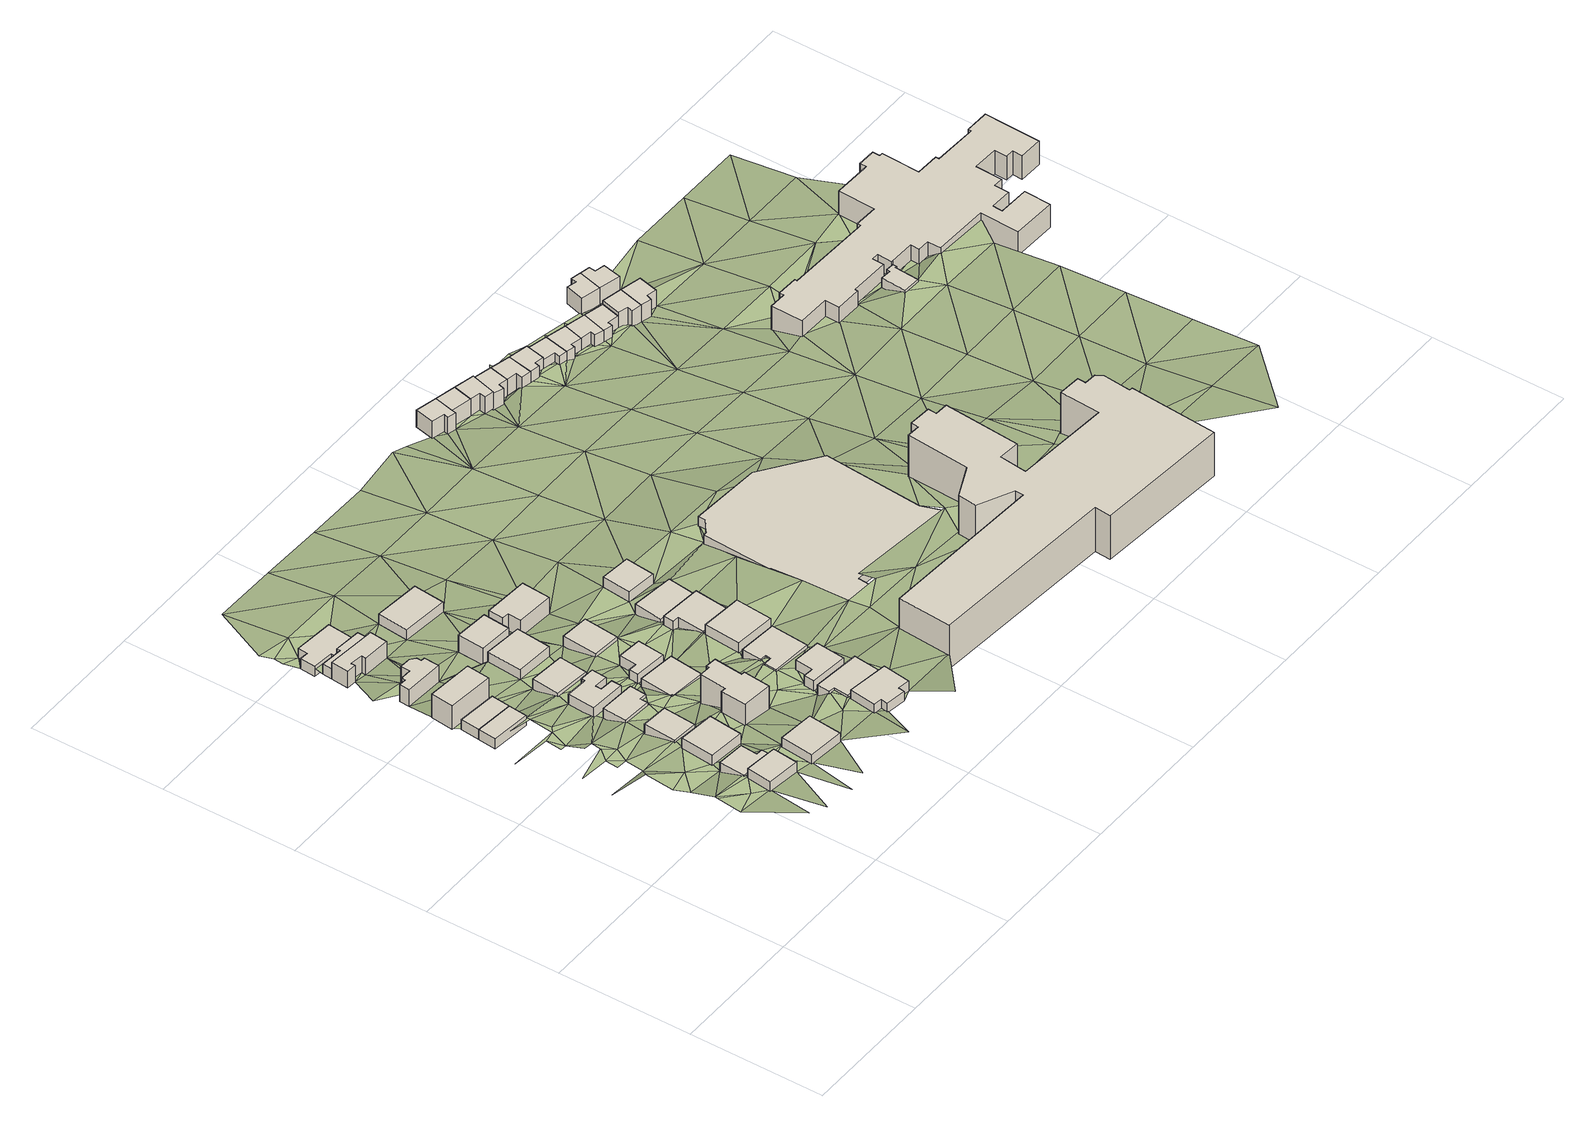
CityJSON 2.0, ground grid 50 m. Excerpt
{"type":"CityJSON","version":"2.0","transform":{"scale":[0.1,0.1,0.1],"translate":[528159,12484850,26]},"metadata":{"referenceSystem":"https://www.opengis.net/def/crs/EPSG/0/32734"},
"CityObjects":{
"building1":{"type":"Building","attributes":{"address":"Walmer Estate Cape Town","building":"house","building:levels":1,"building_height":4.1,"plus_code":"4FRW3C8W+57Q","ground_height":76.68,"roof_height":80.78},"geometry":[{"type":"Solid","lod":"1","boundaries":[[[[0,1,2,3]],[[1,4,5,2]],[[4,6,7,5]],[[6,0,3,7]],[[3,2,5,7]],[[6,4,1,0]]]]}]},
"building2":{"type":"Building","attributes":{"address":"35 Upper Keppel Street Walmer Estate Cape Town","building":"house","building:levels":1,"building_height":4.1,"plus_code":"4FRW3C8W+67H","ground_height":72.85,"roof_height":76.95},"geometry":[{"type":"Solid","lod":"1","boundaries":[[[[8,9,10,11]],[[9,12,13,10]],[[12,14,15,13]],[[14,16,17,15]],[[16,18,19,17]],[[18,8,11,19]],[[11,10,13,15,17,19]],[[18,16,14,12,9,8]]]]}]},
"building3":{"type":"Building","attributes":{"address":"44 Upper Keppel Street Walmer Estate Cape Town","building":"house","building:levels":1,"building_height":4.1,"plus_code":"4FRW3C8W+G63","ground_height":63.14,"roof_height":67.24},"geometry":[{"type":"Solid","lod":"1","boundaries":[[[[20,21,22,23]],[[21,24,25,22]],[[24,26,27,25]],[[26,20,23,27]],[[23,22,25,27]],[[26,24,21,20]]]]}]},
"building4":{"type":"Building","attributes":{"address":"42 Upper Keppel Street Walmer Estate Cape Town","building":"house","building:levels":1,"building_height":4.1,"plus_code":"4FRW3C8W+G6M","ground_height":63.14,"roof_height":67.24},"geometry":[{"type":"Solid","lod":"1","boundaries":[[[[20,28,29,23]],[[28,30,31,29]],[[30,21,22,31]],[[21,20,23,22]],[[23,29,31,22]],[[21,30,28,20]]]]}]},
"building5":{"type":"Building","attributes":{"address":"33 Upper Keppel Street Walmer Estate Cape Town","building":"house","building:levels":1,"building_height":4.1,"plus_code":"4FRW3C8W+78F","ground_height":72.85,"roof_height":76.95},"geometry":[{"type":"Solid","lod":"1","boundaries":[[[[32,33,34,35]],[[33,36,37,34]],[[36,38,39,37]],[[38,32,35,39]],[[35,34,37,39]],[[38,36,33,32]]]]}]},
"building6":{"type":"Building","attributes":{"address":"38 Upper Keppel Street Walmer Estate Cape Town","building":"house","building:levels":3,"building_height":9.7,"plus_code":"4FRW3C8W+H68","ground_height":63.14,"roof_height":72.84},"geometry":[{"type":"Solid","lod":"1","boundaries":[[[[40,41,42,43]],[[41,44,45,42]],[[44,46,47,45]],[[46,40,43,47]],[[43,42,45,47]],[[46,44,41,40]]]]}]},
"building7":{"type":"Building","attributes":{"address":"31 Upper Keppel Street Walmer Estate Cape Town","building":"house","building:levels":1,"building_height":4.1,"plus_code":"4FRW3C8W+88M","ground_height":69.22,"roof_height":73.32},"geometry":[{"type":"Solid","lod":"1","boundaries":[[[[48,49,50,51]],[[49,52,53,50]],[[52,54,55,53]],[[54,48,51,55]],[[51,50,53,55]],[[54,52,49,48]]]]}]},
"building8":{"type":"Building","attributes":{"address":"45 Coronation Road Walmer Estate Cape Town","building":"house","building:levels":1,"building_height":4.1,"plus_code":"4FRW3C8W+59G","ground_height":75.7,"roof_height":79.8},"geometry":[{"type":"Solid","lod":"1","boundaries":[[[[56,57,58,59]],[[57,60,61,58]],[[60,62,63,61]],[[62,56,59,63]],[[59,58,61,63]],[[62,60,57,56]]]]}]},
"building9":{"type":"Building","attributes":{"address":"36 Upper Keppel Street Walmer Estate Cape Town","building":"house","building:levels":2,"building_height":6.9,"plus_code":"4FRW3C8W+J6Q","ground_height":59.63,"roof_height":66.53},"geometry":[{"type":"Solid","lod":"1","boundaries":[[[[64,65,66,67]],[[65,68,69,66]],[[68,70,71,69]],[[70,72,73,71]],[[72,74,75,73]],[[74,76,77,75]],[[76,78,79,77]],[[78,80,81,79]],[[80,82,83,81]],[[82,84,85,83]],[[84,64,67,85]],[[67,66,69,71,73,75,77,79,81,83,85]],[[84,82,80,78,76,74,72,70,68,65,64]]]]}]},
"building10":{"type":"Building","attributes":{"address":"29 Upper Keppel Street Walmer Estate Cape Town","building":"house","building:levels":1,"building_height":4.1,"plus_code":"4FRW3C8W+C84","ground_height":65.57,"roof_height":69.67},"geometry":[{"type":"Solid","lod":"1","boundaries":[[[[86,87,88,89]],[[87,90,91,88]],[[90,92,93,91]],[[92,94,95,93]],[[94,96,97,95]],[[96,86,89,97]],[[89,88,91,93,95,97]],[[96,94,92,90,87,86]]]]}]},
"building11":{"type":"Building","attributes":{"address":"27 Upper Keppel Street Walmer Estate Cape Town","building":"house","building:levels":1,"building_height":4.1,"plus_code":"4FRW3C8W+C8V","ground_height":65.57,"roof_height":69.67},"geometry":[{"type":"Solid","lod":"1","boundaries":[[[[98,99,100,101]],[[99,102,103,100]],[[102,104,105,103]],[[104,106,107,105]],[[106,108,109,107]],[[108,110,111,109]],[[110,112,113,111]],[[112,114,115,113]],[[114,116,117,115]],[[116,98,101,117]],[[101,100,103,105,107,109,111,113,115,117]],[[116,114,112,110,108,106,104,102,99,98]]]]}]},
"building12":{"type":"Building","attributes":{"address":"28 Upper Keppel Street Walmer Estate Cape Town","building":"house","building:levels":2,"building_height":6.9,"plus_code":"4FRW3C8W+P69","ground_height":56.18,"roof_height":63.08},"geometry":[{"type":"Solid","lod":"1","boundaries":[[[[118,119,120,121]],[[119,122,123,120]],[[122,124,125,123]],[[124,126,127,125]],[[126,128,129,127]],[[128,130,131,129]],[[130,132,133,131]],[[132,118,121,133]],[[121,120,123,125,127,129,131,133]],[[132,130,128,126,124,122,119,118]]]]}]},
"building13":{"type":"Building","attributes":{"address":"26 Upper Keppel Street Walmer Estate Cape Town","building":"house","building:levels":1,"building_height":4.1,"plus_code":"4FRW3C8W+P7J","ground_height":56.18,"roof_height":60.28},"geometry":[{"type":"Solid","lod":"1","boundaries":[[[[118,134,135,136]],[[134,137,138,135]],[[137,139,140,138]],[[139,141,142,140]],[[141,119,143,142]],[[119,118,136,143]],[[136,135,138,140,142,143]],[[119,141,139,137,134,118]]]]}]},
"building14":{"type":"Building","attributes":{"address":"16 Upper Adelaide Road Walmer Estate Cape Town","building":"apartments","building:levels":4,"building_height":12.5,"plus_code":"4FRW3C8W+8C6","ground_height":68.2,"roof_height":80.7},"geometry":[{"type":"Solid","lod":"1","boundaries":[[[[144,145,146,147]],[[145,148,149,146]],[[148,150,151,149]],[[150,152,153,151]],[[152,154,155,153]],[[154,156,157,155]],[[156,158,159,157]],[[158,160,161,159]],[[160,162,163,161]],[[162,144,147,163]],[[147,146,149,151,153,155,157,159,161,163]],[[162,160,158,156,154,152,150,148,145,144]]]]}]},
"building15":{"type":"Building","attributes":{"address":"24 Upper Keppel Street Walmer Estate Cape Town","building":"house","building:levels":1,"building_height":4.1,"plus_code":"4FRW3C8W+Q76","ground_height":52.74,"roof_height":56.84},"geometry":[{"type":"Solid","lod":"1","boundaries":[[[[164,165,166,167]],[[165,168,169,166]],[[168,170,171,169]],[[170,172,173,171]],[[172,174,175,173]],[[174,176,177,175]],[[176,178,179,177]],[[178,164,167,179]],[[167,166,169,171,173,175,177,179]],[[178,176,174,172,170,168,165,164]]]]}]},
"building16":{"type":"Building","attributes":{"address":"25 Upper Keppel Street Walmer Estate Cape Town","building":"house","building:levels":1,"building_height":4.1,"plus_code":"4FRW3C8W+F8X","ground_height":62.06,"roof_height":66.16},"geometry":[{"type":"Solid","lod":"1","boundaries":[[[[180,181,182,183]],[[181,184,185,182]],[[184,186,187,185]],[[186,180,183,187]],[[183,182,185,187]],[[186,184,181,180]]]]}]},
"building17":{"type":"Building","attributes":{"address":"23 Upper Keppel Street Walmer Estate Cape Town","building":"house","building:levels":1,"building_height":4.1,"plus_code":"4FRW3C8W+H96","ground_height":62.06,"roof_height":66.16},"geometry":[{"type":"Solid","lod":"1","boundaries":[[[[188,189,190,191]],[[189,192,193,190]],[[192,194,195,193]],[[194,188,191,195]],[[191,190,193,195]],[[194,192,189,188]]]]}]},
"building18":{"type":"Building","attributes":{"address":"14 Upper Adelaide Road Walmer Estate Cape Town","building":"house","building:levels":1,"building_height":4.1,"plus_code":"4FRW3C8W+9CM","ground_height":64.45,"roof_height":68.55},"geometry":[{"type":"Solid","lod":"1","boundaries":[[[[196,197,198,199]],[[197,200,201,198]],[[200,202,203,201]],[[202,196,199,203]],[[199,198,201,203]],[[202,200,197,196]]]]}]},
"building19":{"type":"Building","attributes":{"address":"21 Upper Keppel Street Walmer Estate Cape Town","building":"house","building:levels":2,"building_height":6.9,"plus_code":"4FRW3C8W+J97","ground_height":58.66,"roof_height":65.56},"geometry":[{"type":"Solid","lod":"1","boundaries":[[[[204,205,206,207]],[[205,208,209,206]],[[208,210,211,209]],[[210,204,207,211]],[[207,206,209,211]],[[210,208,205,204]]]]}]},
"building20":{"type":"Building","attributes":{"address":"12 Upper Adelaide Road Walmer Estate Cape Town","building":"house","building:levels":1,"building_height":4.1,"plus_code":"4FRW3C8W+CCW","ground_height":64.45,"roof_height":68.55},"geometry":[{"type":"Solid","lod":"1","boundaries":[[[[212,213,214,215]],[[213,216,217,214]],[[216,218,219,217]],[[218,220,221,219]],[[220,222,223,221]],[[222,212,215,223]],[[215,214,217,219,221,223]],[[222,220,218,216,213,212]]]]}]},
"building21":{"type":"Building","attributes":{"address":"Upper Melbourne Road Walmer Estate Cape Town","building":"house","building:levels":1,"building_height":4.1,"plus_code":"4FRW3C8W+5G7","ground_height":74.57,"roof_height":78.67},"geometry":[{"type":"Solid","lod":"1","boundaries":[[[[224,225,226,227]],[[225,228,229,226]],[[228,230,231,229]],[[230,232,233,231]],[[232,234,235,233]],[[234,236,237,235]],[[236,238,239,237]],[[238,224,227,239]],[[227,226,229,231,233,235,237,239]],[[238,236,234,232,230,228,225,224]]]]}]},
"building22":{"type":"Building","attributes":{"address":"Upper Melbourne Road Walmer Estate Cape Town","building":"house","building:levels":1,"building_height":4.1,"plus_code":"4FRW3C8W+5GV","ground_height":71.76,"roof_height":75.86},"geometry":[{"type":"Solid","lod":"1","boundaries":[[[[240,241,242,243]],[[241,244,245,242]],[[244,246,247,245]],[[246,248,249,247]],[[248,250,251,249]],[[250,240,243,251]],[[243,242,245,247,249,251]],[[250,248,246,244,241,240]]]]}]},
"building23":{"type":"Building","attributes":{"address":"50 Upper Melbourne Road Walmer Estate Cape Town","building":"house","building:levels":1,"building_height":4.1,"plus_code":"4FRW3C8W+7G4","ground_height":70.9,"roof_height":75},"geometry":[{"type":"Solid","lod":"1","boundaries":[[[[252,253,254,255]],[[253,256,257,254]],[[256,258,259,257]],[[258,260,261,259]],[[260,262,263,261]],[[262,252,255,263]],[[255,254,257,259,261,263]],[[262,260,258,256,253,252]]]]}]},
"building24":{"type":"Building","attributes":{"address":"10 Upper Adelaide Road Walmer Estate Cape Town","building":"house","building:levels":1,"building_height":4.1,"plus_code":"4FRW3C8W+GC5","ground_height":60.84,"roof_height":64.94},"geometry":[{"type":"Solid","lod":"1","boundaries":[[[[264,265,266,267]],[[265,268,269,266]],[[268,270,271,269]],[[270,264,267,271]],[[267,266,269,271]],[[270,268,265,264]]]]}]},
"building25":{"type":"Building","attributes":{"address":"17 Upper Keppel Street Walmer Estate Cape Town","building":"house","building:levels":1,"building_height":4.1,"plus_code":"4FRW3C8W+P98","ground_height":55.42,"roof_height":59.52},"geometry":[{"type":"Solid","lod":"1","boundaries":[[[[272,273,274,275]],[[273,276,277,274]],[[276,278,279,277]],[[278,272,275,279]],[[275,274,277,279]],[[278,276,273,272]]]]}]},
"building26":{"type":"Building","attributes":{"address":"48 Upper Melbourne Road Walmer Estate Cape Town","building":"house","building:levels":1,"building_height":4.1,"plus_code":"4FRW3C8W+8G4","ground_height":67.48,"roof_height":71.58},"geometry":[{"type":"Solid","lod":"1","boundaries":[[[[280,281,282,283]],[[281,284,285,282]],[[284,286,287,285]],[[286,288,289,287]],[[288,290,291,289]],[[290,292,293,291]],[[292,294,295,293]],[[294,280,283,295]],[[283,282,285,287,289,291,293,295]],[[294,292,290,288,286,284,281,280]]]]}]},
"building27":{"type":"Building","attributes":{"address":"1 Lever Street Walmer Estate Cape Town","building":"house","building:levels":2,"building_height":6.9,"plus_code":"4FRW3C8W+JF2","ground_height":56.95,"roof_height":63.85},"geometry":[{"type":"Solid","lod":"1","boundaries":[[[[296,297,298,299]],[[297,300,301,298]],[[300,302,303,301]],[[302,304,305,303]],[[304,306,307,305]],[[306,296,299,307]],[[299,298,301,303,305,307]],[[306,304,302,300,297,296]]]]}]},
"building28":{"type":"Building","attributes":{"address":"46 Upper Melbourne Road Walmer Estate Cape Town","building":"house","building:levels":1,"building_height":4.1,"plus_code":"4FRW3C8W+9GH","ground_height":67.48,"roof_height":71.58},"geometry":[{"type":"Solid","lod":"1","boundaries":[[[[308,309,310,311]],[[309,312,313,310]],[[312,314,315,313]],[[314,308,311,315]],[[311,310,313,315]],[[314,312,309,308]]]]}]},
"building29":{"type":"Building","attributes":{"address":"44 Upper Melbourne Road Walmer Estate Cape Town","building":"house","building:levels":1,"building_height":4.1,"plus_code":"4FRW3C8W+CHC","ground_height":63.37,"roof_height":67.47},"geometry":[{"type":"Solid","lod":"1","boundaries":[[[[316,317,318,319]],[[317,320,321,318]],[[320,322,323,321]],[[322,324,325,323]],[[324,326,327,325]],[[326,316,319,327]],[[319,318,321,323,325,327]],[[326,324,322,320,317,316]]]]}]},
"building30":{"type":"Building","attributes":{"address":"42 Upper Melbourne Road Walmer Estate Cape Town","building":"house","building:levels":1,"building_height":4.1,"plus_code":"4FRW3C8W+FHC","ground_height":60.03,"roof_height":64.13},"geometry":[{"type":"Solid","lod":"1","boundaries":[[[[328,329,330,331]],[[329,332,333,330]],[[332,334,335,333]],[[334,328,331,335]],[[331,330,333,335]],[[334,332,329,328]]]]}]},
"building31":{"type":"Building","attributes":{"address":"40 Upper Melbourne Road Walmer Estate Cape Town","building":"house","building:levels":1,"building_height":4.1,"plus_code":"4FRW3C8W+GHM","ground_height":60.03,"roof_height":64.13},"geometry":[{"type":"Solid","lod":"1","boundaries":[[[[336,337,338,339]],[[337,340,341,338]],[[340,342,343,341]],[[342,336,339,343]],[[339,338,341,343]],[[342,340,337,336]]]]}]},
"building32":{"type":"Building","attributes":{"building":"parking","building:levels":1,"amenity":"parking","building_height":4.1,"plus_code":"4FRW3C8W+9QX","ground_height":61.67,"roof_height":65.77},"geometry":[{"type":"Solid","lod":"1","boundaries":[[[[344,345,346,347]],[[345,348,349,346]],[[348,350,351,349]],[[350,352,353,351]],[[352,354,355,353]],[[354,356,357,355]],[[356,358,359,357]],[[358,360,361,359]],[[360,362,363,361]],[[362,364,365,363]],[[364,344,347,365]],[[347,346,349,351,353,355,357,359,361,363,365]],[[364,362,360,358,356,354,352,350,348,345,344]]]]}]},
"building33":{"type":"Building","attributes":{"address":"Garden Court Nelson Mandela Boulevard Corner of Melbourne and Coronation Roads 8001 Cape Town","building":"hotel","building:levels":6,"rooms":"292","building_height":18.1,"plus_code":"4FRW3C8W+6WG","ground_height":63.91,"roof_height":82.01},"geometry":[{"type":"Solid","lod":"1","boundaries":[[[[366,367,368,369]],[[367,370,371,368]],[[370,372,373,371]],[[372,374,375,373]],[[374,376,377,375]],[[376,378,379,377]],[[378,380,381,379]],[[380,382,383,381]],[[382,384,385,383]],[[384,386,387,385]],[[386,388,389,387]],[[388,390,391,389]],[[390,392,393,391]],[[392,394,395,393]],[[394,396,397,395]],[[396,398,399,397]],[[398,400,401,399]],[[400,402,403,401]],[[402,404,405,403]],[[404,406,407,405]],[[406,408,409,407]],[[408,410,411,409]],[[410,412,413,411]],[[412,414,415,413]],[[414,416,417,415]],[[416,418,419,417]],[[418,366,369,419]],[[369,368,371,373,375,377,379,381,383,385,387,389,391,393,395,397,399,401,403,405,407,409,411,413,415,417,419]],[[418,416,414,412,410,408,406,404,402,400,398,396,394,392,390,388,386,384,382,380,378,376,374,372,370,367,366]]]]}]},
"building34":{"type":"Building","attributes":{"address":"24 Erica Street Woodstock Cape Town","building":"house","building:levels":2,"building_height":6.9,"plus_code":"4FRW3C8W+VQR","ground_height":46.93,"roof_height":53.83},"geometry":[{"type":"Solid","lod":"1","boundaries":[[[[420,421,422,423]],[[421,424,425,422]],[[424,426,427,425]],[[426,428,429,427]],[[428,430,431,429]],[[430,432,433,431]],[[432,420,423,433]],[[423,422,425,427,429,431,433]],[[432,430,428,426,424,421,420]]]]}]},
"building35":{"type":"Building","attributes":{"address":"22 Erica Street Woodstock Cape Town","building":"house","building:levels":2,"building_height":6.9,"plus_code":"4FRW3C8W+VQP","ground_height":46.93,"roof_height":53.83},"geometry":[{"type":"Solid","lod":"1","boundaries":[[[[420,432,433,423]],[[432,434,435,433]],[[434,436,437,435]],[[436,420,423,437]],[[423,433,435,437]],[[436,434,432,420]]]]}]},
"building36":{"type":"Building","attributes":{"address":"20 Erica Street Woodstock Cape Town","building":"house","building:levels":2,"building_height":6.9,"plus_code":"4FRW3C8W+VRF","ground_height":46.93,"roof_height":53.83},"geometry":[{"type":"Solid","lod":"1","boundaries":[[[[436,434,435,437]],[[434,438,439,435]],[[438,440,441,439]],[[440,442,443,441]],[[442,444,445,443]],[[444,436,437,445]],[[437,435,439,441,443,445]],[[444,442,440,438,434,436]]]]}]},
"building37":{"type":"Building","attributes":{"address":"18 Erica Street Woodstock Cape Town","building":"house","building:levels":2,"building_height":6.9,"plus_code":"4FRW3C8W+VRH","ground_height":46.15,"roof_height":53.05},"geometry":[{"type":"Solid","lod":"1","boundaries":[[[[446,447,448,449]],[[447,450,451,448]],[[450,452,453,451]],[[452,454,455,453]],[[454,456,457,455]],[[456,446,449,457]],[[449,448,451,453,455,457]],[[456,454,452,450,447,446]]]]}]},
"building38":{"type":"Building","attributes":{"address":"16 Erica Street Woodstock Cape Town","building":"house","building:levels":2,"building_height":6.9,"plus_code":"4FRW3C8W+VV8","ground_height":46.15,"roof_height":53.05},"geometry":[{"type":"Solid","lod":"1","boundaries":[[[[454,452,453,455]],[[452,458,459,453]],[[458,460,461,459]],[[460,462,463,461]],[[462,464,465,463]],[[464,454,455,465]],[[455,453,459,461,463,465]],[[464,462,460,458,452,454]]]]}]},
"building39":{"type":"Building","attributes":{"address":"14 Erica Street Woodstock Cape Town","building":"house","building:levels":2,"building_height":6.9,"plus_code":"4FRW3C8W+VW3","ground_height":46.15,"roof_height":53.05},"geometry":[{"type":"Solid","lod":"1","boundaries":[[[[464,462,463,465]],[[462,466,467,463]],[[466,468,469,467]],[[468,470,471,469]],[[470,472,473,471]],[[472,464,465,473]],[[465,463,467,469,471,473]],[[472,470,468,466,462,464]]]]}]},
"building40":{"type":"Building","attributes":{"address":"12 Erica Street Woodstock Cape Town","building":"house","building:levels":2,"building_height":6.9,"plus_code":"4FRW3C8W+VW5","ground_height":45.14,"roof_height":52.04},"geometry":[{"type":"Solid","lod":"1","boundaries":[[[[474,475,476,477]],[[475,478,479,476]],[[478,480,481,479]],[[480,482,483,481]],[[482,484,485,483]],[[484,474,477,485]],[[477,476,479,481,483,485]],[[484,482,480,478,475,474]]]]}]},
"building41":{"type":"Building","attributes":{"address":"10 Erica Street Woodstock Cape Town","building":"house","building:levels":2,"building_height":6.9,"plus_code":"4FRW3C8W+RXW","ground_height":45.14,"roof_height":52.04},"geometry":[{"type":"Solid","lod":"1","boundaries":[[[[484,482,483,485]],[[482,486,487,483]],[[486,488,489,487]],[[488,490,491,489]],[[490,492,493,491]],[[492,484,485,493]],[[485,483,487,489,491,493]],[[492,490,488,486,482,484]]]]}]},
"building42":{"type":"Building","attributes":{"address":"8 Erica Street Woodstock Cape Town","building":"house","building:levels":2,"building_height":6.9,"plus_code":"4FRW3C8X+R2J","ground_height":45.14,"roof_height":52.04},"geometry":[{"type":"Solid","lod":"1","boundaries":[[[[492,490,491,493]],[[490,494,495,491]],[[494,496,497,495]],[[496,498,499,497]],[[498,500,501,499]],[[500,492,493,501]],[[493,491,495,497,499,501]],[[500,498,496,494,490,492]]]]}]},
"building43":{"type":"Building","attributes":{"address":"6 Erica Street Woodstock Cape Town","building":"house","building:levels":2,"building_height":6.9,"plus_code":"4FRW3C8X+R2H","ground_height":45.14,"roof_height":52.04},"geometry":[{"type":"Solid","lod":"1","boundaries":[[[[500,498,499,501]],[[498,502,503,499]],[[502,504,505,503]],[[504,506,507,505]],[[506,508,509,507]],[[508,500,501,509]],[[501,499,503,505,507,509]],[[508,506,504,502,498,500]]]]}]},
"building44":{"type":"Building","attributes":{"address":"4 Erica Street Woodstock Cape Town","building":"house","building:levels":2,"building_height":6.9,"plus_code":"4FRW3C8X+R3G","ground_height":46.58,"roof_height":53.48},"geometry":[{"type":"Solid","lod":"1","boundaries":[[[[510,511,512,513]],[[511,514,515,512]],[[514,516,517,515]],[[516,518,519,517]],[[518,520,521,519]],[[520,510,513,521]],[[513,512,515,517,519,521]],[[520,518,516,514,511,510]]]]}]},
"building45":{"type":"Building","attributes":{"address":"3 Nerina Street Woodstock Cape Town","building":"house","building:levels":2,"building_height":6.9,"plus_code":"4FRW3C8X+V3G","ground_height":43.96,"roof_height":50.86},"geometry":[{"type":"Solid","lod":"1","boundaries":[[[[522,523,524,525]],[[523,526,527,524]],[[526,528,529,527]],[[528,530,531,529]],[[530,532,533,531]],[[532,522,525,533]],[[525,524,527,529,531,533]],[[532,530,528,526,523,522]]]]}]},
"building46":{"type":"Building","attributes":{"address":"2 Erica Street Woodstock Cape Town","building":"house","building:levels":2,"building_height":6.9,"plus_code":"4FRW3C8X+R46","ground_height":46.58,"roof_height":53.48},"geometry":[{"type":"Solid","lod":"1","boundaries":[[[[520,518,519,521]],[[518,534,535,519]],[[534,536,537,535]],[[536,538,539,537]],[[538,540,541,539]],[[540,520,521,541]],[[521,519,535,537,539,541]],[[540,538,536,534,518,520]]]]}]},
"building47":{"type":"Building","attributes":{"address":"1 Nerina Street Woodstock Cape Town","building":"house","building:levels":2,"building_height":6.9,"plus_code":"4FRW3C8X+V47","ground_height":43.96,"roof_height":50.86},"geometry":[{"type":"Solid","lod":"1","boundaries":[[[[528,526,527,529]],[[526,542,543,527]],[[542,544,545,543]],[[544,546,547,545]],[[546,548,549,547]],[[548,528,529,549]],[[529,527,543,545,547,549]],[[548,546,544,542,526,528]]]]}]},
"building48":{"type":"Building","attributes":{"building":"school","building:levels":1,"building_height":4.1,"plus_code":"4FRW3C8X+H8C","ground_height":53.43,"roof_height":57.53},"geometry":[{"type":"Solid","lod":"1","boundaries":[[[[550,551,552,553]],[[551,554,555,552]],[[554,556,557,555]],[[556,558,559,557]],[[558,560,561,559]],[[560,562,563,561]],[[562,564,565,563]],[[564,566,567,565]],[[566,550,553,567]],[[553,552,555,557,559,561,563,565,567]],[[566,564,562,560,558,556,554,551,550]]]]}]},
"building49":{"type":"Building","attributes":{"building":"school","building:levels":3,"building_height":9.7,"plus_code":"4FRW3C8X+JF4","ground_height":49.24,"roof_height":58.94},"geometry":[{"type":"Solid","lod":"1","boundaries":[[[[568,569,570,571]],[[569,572,573,570]],[[572,574,575,573]],[[574,576,577,575]],[[576,578,579,577]],[[578,580,581,579]],[[580,582,583,581]],[[582,584,585,583]],[[584,586,587,585]],[[586,588,589,587]],[[588,590,591,589]],[[590,592,593,591]],[[592,594,595,593]],[[594,596,597,595]],[[596,598,599,597]],[[598,600,601,599]],[[600,602,603,601]],[[602,604,605,603]],[[604,606,607,605]],[[606,608,609,607]],[[608,610,611,609]],[[610,612,613,611]],[[612,614,615,613]],[[614,616,617,615]],[[616,618,619,617]],[[618,620,621,619]],[[620,622,623,621]],[[622,624,625,623]],[[624,626,627,625]],[[626,628,629,627]],[[628,630,631,629]],[[630,632,633,631]],[[632,634,635,633]],[[634,636,637,635]],[[636,638,639,637]],[[638,640,641,639]],[[640,642,643,641]],[[642,644,645,643]],[[644,646,647,645]],[[646,648,649,647]],[[648,650,651,649]],[[650,652,653,651]],[[652,654,655,653]],[[654,656,657,655]],[[656,658,659,657]],[[658,660,661,659]],[[660,662,663,661]],[[662,664,665,663]],[[664,568,571,665]],[[571,570,573,575,577,579,581,583,585,587,589,591,593,595,597,599,601,603,605,607,609,611,613,615,617,619,621,623,625,627,629,631,633,635,637,639,641,643,645,647,649,651,653,655,657,659,661,663,665]],[[664,662,660,658,656,654,652,650,648,646,644,642,640,638,636,634,632,630,628,626,624,622,620,618,616,614,612,610,608,606,604,602,600,598,596,594,592,590,588,586,584,582,580,578,576,574,572,569,568]]]]}]},
"terrain1":{"type":"TINRelief","geometry":[{"type":"CompositeSurface","lod":"1","boundaries":[[[666,667,668]],[[669,666,670]],[[667,671,668]],[[669,667,666]],[[671,667,672]],[[673,674,675]],[[676,677,678]],[[679,677,671]],[[674,676,678]],[[671,672,680]],[[667,669,672]],[[680,679,671]],[[669,681,6]],[[674,678,675]],[[677,679,678]],[[682,683,684]],[[682,685,686]],[[679,687,678]],[[686,688,682]],[[689,675,678]],[[0,680,672]],[[690,691,692]],[[682,688,683]],[[686,675,693]],[[689,678,687]],[[694,695,696]],[[688,696,683]],[[691,697,694]],[[6,698,699]],[[700,680,0]],[[679,8,687]],[[693,675,689]],[[691,694,692]],[[686,701,688]],[[6,699,0]],[[686,693,701]],[[702,703,704]],[[696,688,705]],[[706,707,708]],[[696,709,694]],[[8,710,711]],[[38,687,8]],[[700,0,712]],[[692,713,702]],[[699,712,0]],[[709,692,694]],[[711,700,712]],[[688,701,705]],[[38,8,711]],[[693,689,714]],[[699,715,716]],[[692,709,713]],[[712,38,711]],[[707,706,28]],[[707,40,708]],[[87,696,705]],[[717,41,84]],[[696,87,709]],[[714,689,32]],[[116,702,713]],[[703,702,116]],[[78,82,80]],[[74,718,78]],[[719,38,712]],[[701,48,705]],[[713,709,116]],[[703,720,20]],[[38,721,32]],[[707,28,40]],[[124,718,74]],[[721,38,719]],[[74,78,76]],[[703,116,720]],[[64,84,41]],[[20,181,28]],[[712,62,719]],[[722,714,32]],[[722,32,721]],[[705,48,723]],[[181,40,28]],[[719,722,721]],[[74,130,124]],[[720,181,20]],[[128,126,124]],[[87,99,709]],[[48,714,724]],[[192,41,40]],[[130,74,72]],[[124,130,128]],[[725,723,48]],[[726,141,137]],[[724,714,722]],[[720,116,112]],[[725,48,724]],[[181,192,40]],[[70,68,65]],[[141,139,137]],[[62,716,727]],[[168,728,172]],[[729,719,62]],[[87,86,99]],[[112,116,114]],[[730,723,731]],[[728,168,732]],[[733,726,137]],[[41,189,64]],[[168,172,170]],[[725,734,723]],[[132,130,72]],[[735,716,736]],[[722,737,724]],[[72,70,132]],[[723,734,731]],[[106,104,102]],[[70,65,132]],[[41,192,189]],[[725,724,734]],[[738,739,732]],[[112,740,720]],[[735,727,716]],[[108,106,102]],[[732,168,738]],[[65,64,205]],[[86,731,741]],[[731,734,741]],[[734,724,152]],[[64,189,208]],[[742,99,86]],[[99,742,102]],[[743,62,727]],[[192,181,180]],[[729,62,241]],[[110,740,112]],[[152,724,154]],[[205,132,65]],[[736,744,735]],[[102,745,108]],[[205,64,208]],[[742,86,741]],[[745,110,108]],[[738,746,739]],[[168,165,738]],[[62,743,241]],[[745,102,742]],[[747,729,748]],[[749,747,150]],[[750,734,152]],[[727,735,751]],[[132,272,118]],[[735,744,752]],[[110,213,740]],[[180,194,192]],[[751,753,727]],[[727,753,743]],[[241,748,729]],[[110,745,213]],[[152,150,750]],[[132,205,272]],[[189,210,208]],[[222,742,741]],[[278,134,118]],[[180,740,754]],[[743,753,755]],[[213,745,756]],[[757,150,747]],[[213,754,740]],[[758,747,748]],[[759,748,241]],[[165,134,278]],[[118,272,278]],[[760,750,150]],[[205,761,272]],[[748,759,762]],[[210,189,188]],[[741,196,222]],[[265,194,180]],[[753,751,763]],[[762,758,748]],[[758,757,747]],[[180,754,265]],[[165,764,738]],[[761,205,204]],[[150,765,760]],[[764,746,738]],[[760,196,750]],[[234,238,236]],[[765,150,757]],[[194,265,188]],[[262,759,241]],[[754,213,766]],[[762,767,758]],[[767,762,768]],[[224,763,751]],[[761,273,272]],[[165,278,764]],[[210,188,304]],[[766,213,212]],[[265,304,188]],[[204,210,769]],[[222,770,212]],[[765,771,760]],[[210,304,769]],[[761,204,273]],[[772,765,757]],[[773,262,241]],[[196,760,774]],[[771,775,760]],[[776,224,238]],[[765,772,777]],[[769,778,204]],[[196,779,222]],[[212,770,766]],[[767,780,758]],[[304,302,769]],[[224,776,763]],[[781,304,265]],[[273,204,778]],[[774,760,775]],[[779,770,222]],[[782,746,764]],[[776,773,763]],[[278,276,764]],[[265,264,781]],[[238,783,784]],[[774,785,196]],[[252,780,767]],[[770,786,766]],[[779,196,785]],[[787,262,773]],[[771,280,775]],[[238,784,776]],[[252,262,787]],[[304,781,306]],[[273,778,788]],[[779,786,770]],[[766,329,264]],[[252,787,780]],[[766,786,789]],[[781,264,329]],[[779,785,322]],[[788,778,296]],[[789,329,766]],[[773,776,790]],[[280,314,775]],[[276,273,791]],[[792,785,774]],[[280,780,314]],[[787,773,790]],[[273,788,791]],[[793,764,276]],[[782,764,793]],[[337,306,781]],[[340,781,329]],[[784,790,776]],[[786,794,789]],[[774,308,792]],[[795,780,787]],[[788,296,791]],[[337,781,340]],[[276,791,793]],[[795,314,780]],[[316,794,786]],[[796,789,794]],[[306,797,296]],[[792,308,316]],[[798,787,790]],[[329,799,340]],[[308,796,316]],[[800,782,793]],[[787,798,795]],[[797,306,337]],[[794,316,796]],[[314,801,308]],[[296,802,791]],[[342,340,799]],[[314,795,801]],[[791,802,793]],[[803,796,308]],[[797,802,296]],[[337,336,797]],[[796,803,799]],[[308,801,803]],[[795,798,804]],[[805,800,793]],[[790,806,798]],[[342,799,807]],[[342,808,336]],[[793,802,805]],[[807,801,795]],[[803,807,799]],[[798,806,804]],[[797,336,809]],[[808,342,807]],[[807,803,801]],[[797,809,802]],[[805,810,800]],[[806,811,804]],[[336,808,809]],[[812,806,790]],[[805,802,813]],[[814,808,807]],[[814,807,815]],[[809,813,802]],[[814,815,816]],[[817,812,790]],[[818,810,805]],[[819,811,806]],[[820,808,814]],[[813,821,805]],[[808,822,809]],[[818,805,821]],[[823,806,812]],[[822,808,820]],[[806,823,819]],[[824,813,809]],[[814,364,820]],[[813,824,821]],[[825,818,821]],[[809,822,824]],[[826,812,817]],[[821,827,825]],[[819,823,828]],[[827,821,428]],[[821,430,428]],[[820,829,822]],[[820,364,829]],[[821,824,830]],[[821,830,430]],[[361,819,831]],[[428,426,827]],[[831,819,828]],[[822,832,824]],[[361,831,833]],[[833,829,364]],[[430,434,432]],[[832,822,829]],[[430,830,440]],[[834,835,836]],[[430,440,434]],[[831,404,833]],[[837,830,824]],[[404,831,406]],[[442,440,830]],[[438,434,440]],[[832,837,824]],[[442,830,838]],[[404,839,833]],[[833,840,829]],[[836,835,841]],[[838,830,842]],[[832,829,840]],[[402,839,404]],[[837,843,830]],[[830,843,842]],[[452,844,838]],[[402,400,398]],[[833,839,840]],[[452,838,842]],[[398,839,402]],[[398,836,845]],[[452,842,458]],[[846,837,832]],[[841,845,836]],[[842,843,847]],[[846,832,840]],[[843,848,847]],[[454,464,849]],[[398,850,839]],[[843,837,851]],[[852,398,845]],[[848,843,853]],[[854,848,855]],[[848,853,855]],[[846,851,837]],[[856,845,841]],[[464,472,857]],[[853,843,858]],[[839,859,840]],[[850,398,852]],[[852,845,856]],[[860,855,853]],[[858,843,861]],[[857,472,862]],[[846,840,859]],[[863,861,843]],[[839,850,859]],[[843,851,863]],[[852,856,864]],[[472,865,862]],[[865,472,484]],[[866,867,868]],[[869,870,861]],[[864,871,872]],[[861,873,869]],[[874,851,846]],[[875,876,866]],[[865,484,877]],[[861,863,873]],[[878,852,864]],[[492,877,484]],[[873,879,869]],[[852,878,850]],[[864,872,880]],[[874,846,859]],[[866,880,875]],[[875,880,872]],[[863,881,873]],[[863,851,882]],[[883,881,863]],[[877,492,884]],[[864,880,878]],[[868,885,866]],[[500,884,492]],[[863,882,883]],[[886,851,874]],[[518,882,851]],[[887,888,883]],[[889,859,850]],[[518,851,886]],[[890,850,878]],[[883,882,887]],[[866,891,880]],[[874,859,892]],[[893,884,500]],[[894,885,868]],[[887,882,514]],[[500,895,893]],[[890,889,850]],[[891,866,885]],[[859,896,892]],[[874,897,886]],[[892,897,874]],[[895,526,893]],[[534,518,886]],[[878,880,898]],[[520,526,895]],[[896,859,889]],[[886,899,534]],[[536,534,538]],[[899,538,534]],[[886,897,900]],[[891,898,880]],[[520,542,526]],[[890,878,901]],[[538,899,540]],[[902,892,896]],[[542,520,540]],[[897,903,900]],[[904,885,894]],[[899,886,905]],[[905,886,900]],[[901,878,898]],[[896,889,906]],[[885,904,891]],[[889,890,907]],[[540,899,908]],[[908,542,540]],[[905,900,909]],[[910,906,889]],[[901,907,890]],[[899,905,908]],[[542,911,544]],[[910,889,907]],[[912,906,558]],[[913,898,891]],[[904,914,891]],[[558,906,910]],[[908,911,542]],[[912,558,915]],[[916,909,917]],[[891,914,913]],[[909,916,905]],[[918,910,907]],[[898,919,901]],[[558,556,554]],[[554,915,558]],[[908,905,916]],[[566,564,918]],[[554,551,915]],[[920,921,915]],[[920,915,551]],[[919,898,913]],[[922,918,907]],[[918,923,566]],[[916,917,924]],[[925,907,901]],[[566,926,550]],[[922,923,918]],[[566,923,926]],[[911,908,927]],[[919,925,901]],[[908,916,928]],[[922,907,925]],[[929,923,922]],[[930,916,924]],[[927,908,928]],[[916,930,931]],[[928,916,931]],[[931,930,932]],[[925,933,922]],[[928,931,934]],[[928,935,927]],[[934,931,936]],[[935,928,934]]]}]}
},
"vertices":[
[390,310,350],[268,323,350],[268,323,390],[390,310,390],[258,229,350],[258,229,390],[380,216,350],[380,216,390],
[381,427,311],[278,435,311],[278,435,352],[381,427,352],[270,337,311],[270,337,352],[398,327,311],[398,327,352],[401,362,311],[401,362,352],[376,364,311],[376,364,352],
[209,1185,214],[63,1199,214],[63,1199,255],[209,1185,255],[56,1131,214],[56,1131,255],[202,1116,214],[202,1116,255],
[216,1255,214],[216,1255,255],[70,1270,214],[70,1270,255],
[438,584,311],[303,597,311],[303,597,352],[438,584,352],[291,473,311],[291,473,352],[425,460,311],[425,460,352],
[228,1277,214],[236,1363,214],[236,1363,311],[228,1277,311],[63,1378,214],[63,1378,311],[55,1293,214],[55,1293,311],
[421,746,275],[323,753,275],[323,753,316],[421,746,316],[314,631,275],[314,631,316],[412,624,275],[412,624,316],
[456,326,340],[444,203,340],[444,203,381],[456,326,381],[578,190,340],[578,190,381],[590,314,340],[590,314,381],
[245,1478,179],[248,1535,179],[248,1535,248],[245,1478,248],[233,1536,179],[233,1536,248],[234,1554,179],[234,1554,248],[216,1570,179],[216,1570,248],[174,1572,179],[174,1572,248],[172,1537,179],[172,1537,248],[131,1539,179],[131,1539,248],[130,1524,179],[130,1524,248],[101,1526,179],[101,1526,248],[99,1487,179],[99,1487,248],
[479,916,238],[345,925,238],[345,925,279],[479,916,279],[339,835,238],[339,835,279],[446,827,238],[446,827,279],[448,856,238],[448,856,279],[474,854,238],[474,854,279],
[330,950,238],[464,940,238],[464,940,279],[330,950,279],[466,978,238],[466,978,279],[416,982,238],[416,982,279],[417,1003,238],[417,1003,279],[469,1000,238],[469,1000,279],[473,1057,238],[473,1057,279],[420,1060,238],[420,1060,279],[419,1046,238],[419,1046,279],[337,1051,238],[337,1051,279],
[283,1764,145],[98,1782,145],[98,1782,213],[283,1764,213],[92,1716,145],[92,1716,213],[128,1713,145],[128,1713,213],[129,1728,145],[129,1728,213],[176,1723,145],[176,1723,213],[174,1706,145],[174,1706,213],[276,1697,145],[276,1697,213],
[285,1814,145],[285,1814,185],[283,1764,185],[185,1824,145],[185,1824,185],[184,1810,145],[184,1810,185],[101,1818,145],[101,1818,185],[98,1782,185],
[624,492,265],[633,592,265],[633,592,390],[624,492,390],[620,593,265],[620,593,390],[630,701,265],[630,701,390],[589,705,265],[589,705,390],[588,694,265],[588,694,390],[546,697,265],[546,697,390],[537,596,265],[537,596,390],[518,598,265],[518,598,390],[509,502,265],[509,502,390],
[285,1814,110],[296,1931,110],[296,1931,151],[285,1814,151],[150,1945,110],[150,1945,151],[146,1908,110],[146,1908,151],[114,1911,110],[114,1911,151],[109,1854,110],[109,1854,151],[187,1846,110],[187,1846,151],[185,1824,110],[185,1824,151],
[497,1194,203],[364,1206,203],[364,1206,244],[497,1194,244],[354,1103,203],[354,1103,244],[487,1090,203],[487,1090,244],
[530,1380,203],[389,1393,203],[389,1393,244],[530,1380,244],[377,1263,203],[377,1263,244],[518,1251,203],[518,1251,244],
[677,901,227],[537,916,227],[537,916,268],[677,901,268],[524,789,227],[524,789,268],[663,775,227],[663,775,268],
[530,1507,169],[406,1517,169],[406,1517,238],[530,1507,238],[399,1418,169],[399,1418,238],[522,1408,169],[522,1408,238],
[677,1024,227],[587,1032,227],[587,1032,268],[677,1024,268],[581,967,227],[581,967,268],[550,970,227],[550,970,268],[547,935,227],[547,935,268],[668,924,227],[668,924,268],
[926,267,328],[774,288,328],[774,288,369],[926,267,369],[760,188,328],[760,188,369],[792,184,328],[792,184,369],[788,158,328],[788,158,369],[864,148,328],[864,148,369],[867,170,328],[867,170,369],[912,164,328],[912,164,369],
[937,386,300],[760,404,300],[760,404,341],[937,386,341],[755,355,300],[755,355,341],[778,353,300],[778,353,341],[772,298,300],[772,298,341],[926,282,300],[926,282,341],
[928,522,292],[824,532,292],[824,532,333],[928,522,333],[818,464,292],[818,464,333],[779,468,292],[779,468,333],[775,428,292],[775,428,333],[918,415,292],[918,415,333],
[700,1243,191],[595,1252,191],[595,1252,232],[700,1243,232],[583,1121,191],[583,1121,232],[688,1112,191],[688,1112,232],
[390,1701,137],[561,1684,137],[561,1684,178],[390,1701,178],[572,1799,137],[572,1799,178],[401,1816,137],[401,1816,178],
[946,706,258],[802,718,258],[802,718,298],[946,706,298],[796,645,258],[796,645,298],[820,643,258],[820,643,298],[819,622,258],[819,622,298],[787,624,258],[787,624,298],[783,576,258],[783,576,298],[935,565,258],[935,565,298],
[736,1506,152],[570,1517,152],[570,1517,221],[736,1506,221],[566,1461,152],[566,1461,221],[592,1459,152],[592,1459,221],[589,1409,152],[589,1409,221],[729,1400,152],[729,1400,221],
[983,866,258],[831,879,258],[831,879,298],[983,866,298],[820,744,258],[820,744,298],[972,731,258],[972,731,298],
[983,1021,216],[828,1035,216],[828,1035,257],[983,1021,257],[824,996,216],[824,996,257],[849,994,216],[849,994,257],[839,892,216],[839,892,257],[969,879,216],[969,879,257],
[1011,1143,183],[854,1161,183],[854,1161,224],[1011,1143,224],[841,1055,183],[841,1055,224],[998,1037,183],[998,1037,224],
[1012,1305,183],[901,1316,183],[901,1316,224],[1012,1305,224],[890,1209,183],[890,1209,224],[1001,1197,183],[1001,1197,224],
[1287,1227,199],[1287,1201,199],[1287,1201,240],[1287,1227,240],[1242,1164,199],[1242,1164,240],[1226,1163,199],[1226,1163,240],[1197,592,199],[1197,592,240],[1330,583,199],[1330,583,240],[1336,652,199],[1336,652,240],[1751,618,199],[1751,618,240],[1724,696,199],[1724,696,240],[1752,1066,199],[1752,1066,240],[1554,1210,199],[1554,1210,240],
[1181,389,222],[1166,190,222],[1166,190,403],[1181,389,403],[1879,137,222],[1879,137,403],[1874,77,222],[1874,77,403],[2381,38,222],[2381,38,403],[2405,367,222],[2405,367,403],[2393,368,222],[2393,368,403],[2403,473,222],[2403,473,403],[2387,496,222],[2387,496,403],[2342,499,222],[2342,499,403],[2344,530,222],[2344,530,403],[2261,536,222],[2261,536,403],[2250,385,222],[2250,385,403],[1894,412,222],[1894,412,403],[1906,514,222],[1906,514,403],[1985,507,222],[1985,507,403],[2007,792,222],[2007,792,403],[1958,795,222],[1958,795,403],[1960,827,222],[1960,827,403],[1876,833,222],[1876,833,403],[1874,804,222],[1874,804,403],[1824,807,222],[1824,807,403],[1804,571,222],[1804,571,403],[1682,517,222],[1682,517,403],[1675,446,222],[1675,446,403],[1801,385,222],[1801,385,403],[1798,354,222],[1798,354,403],
[1384,2290,52],[1304,2308,52],[1304,2308,121],[1384,2290,121],[1288,2236,52],[1288,2236,121],[1336,2225,52],[1336,2225,121],[1332,2208,52],[1332,2208,121],[1364,2201,52],[1364,2201,121],[1367,2217,52],[1367,2217,121],
[1443,2200,52],[1443,2200,121],[1460,2273,52],[1460,2273,121],
[1481,2192,52],[1481,2192,121],[1477,2168,52],[1477,2168,121],[1512,2162,52],[1512,2162,121],[1537,2256,52],[1537,2256,121],
[1512,2162,44],[1551,2151,44],[1551,2151,113],[1512,2162,113],[1557,2172,44],[1557,2172,113],[1592,2166,44],[1592,2166,113],[1607,2239,44],[1607,2239,113],[1537,2256,44],[1537,2256,113],
[1630,2158,44],[1630,2158,113],[1625,2135,44],[1625,2135,113],[1663,2127,44],[1663,2127,113],[1682,2221,44],[1682,2221,113],
[1700,2120,44],[1700,2120,113],[1705,2140,44],[1705,2140,113],[1740,2133,44],[1740,2133,113],[1755,2206,44],[1755,2206,113],
[1755,2206,34],[1740,2133,34],[1740,2133,103],[1755,2206,103],[1786,2123,34],[1786,2123,103],[1782,2103,34],[1782,2103,103],[1814,2096,34],[1814,2096,103],[1833,2188,34],[1833,2188,103],
[1845,2088,34],[1845,2088,103],[1850,2104,34],[1850,2104,103],[1891,2095,34],[1891,2095,103],[1910,2169,34],[1910,2169,103],
[1931,2088,34],[1931,2088,103],[1928,2070,34],[1928,2070,103],[1962,2060,34],[1962,2060,103],[1987,2151,34],[1987,2151,103],
[1996,2052,34],[1996,2052,103],[2000,2069,34],[2000,2069,103],[2042,2062,34],[2042,2062,103],[2060,2133,34],[2060,2133,103],
[2060,2133,48],[2042,2062,48],[2042,2062,118],[2060,2133,118],[2078,2051,48],[2078,2051,118],[2074,2030,48],[2074,2030,118],[2112,2023,48],[2112,2023,118],[2135,2117,48],[2135,2117,118],
[2074,2278,22],[2055,2209,22],[2055,2209,91],[2074,2278,91],[2129,2192,22],[2129,2192,91],[2152,2282,22],[2152,2282,91],[2115,2290,22],[2115,2290,91],[2110,2269,22],[2110,2269,91],
[2151,2013,48],[2151,2013,118],[2159,2034,48],[2159,2034,118],[2196,2026,48],[2196,2026,118],[2213,2099,48],[2213,2099,118],
[2209,2173,22],[2209,2173,91],[2223,2242,22],[2223,2242,91],[2186,2250,22],[2186,2250,91],[2189,2274,22],[2189,2274,91],
[2680,1468,117],[2675,1468,117],[2675,1468,158],[2680,1468,158],[2649,1470,117],[2649,1470,158],[2648,1457,117],[2648,1457,158],[2609,1460,117],[2609,1460,158],[2603,1366,117],[2603,1366,158],[2667,1363,117],[2667,1363,158],[2673,1454,117],[2673,1454,158],[2679,1453,117],[2679,1453,158],
[2675,1468,75],[2680,1468,75],[2680,1468,172],[2675,1468,172],[2773,1465,75],[2773,1465,172],[2772,1432,75],[2772,1432,172],[2816,1431,75],[2816,1431,172],[2815,1382,75],[2815,1382,172],[3021,1375,75],[3021,1375,172],[3016,1228,75],[3016,1228,172],[3179,1222,75],[3179,1222,172],[3183,1322,75],[3183,1322,172],[3068,1326,75],[3068,1326,172],[3070,1362,75],[3070,1362,172],[3151,1359,75],[3151,1359,172],[3153,1414,75],[3153,1414,172],[3188,1412,75],[3188,1412,172],[3192,1512,75],[3192,1512,172],[3287,1508,75],[3287,1508,172],[3285,1462,75],[3285,1462,172],[3317,1461,75],[3317,1461,172],[3315,1424,75],[3315,1424,172],[3402,1420,75],[3402,1420,172],[3410,1630,75],[3410,1630,172],[3320,1633,75],[3320,1633,172],[3320,1621,75],[3320,1621,172],[3156,1627,75],[3156,1627,172],[3156,1640,75],[3156,1640,172],[3069,1643,75],[3069,1643,172],[3075,1786,75],[3075,1786,172],[3062,1787,75],[3062,1787,172],[3063,1813,75],[3063,1813,172],[2996,1815,75],[2996,1815,172],[2995,1790,75],[2995,1790,172],[2852,1795,75],[2852,1795,172],[2847,1656,75],[2847,1656,172],[2760,1659,75],[2760,1659,172],[2759,1646,75],[2759,1646,172],[2434,1658,75],[2434,1658,172],[2434,1667,75],[2434,1667,172],[2355,1670,75],[2355,1670,172],[2355,1653,75],[2355,1653,172],[2291,1655,75],[2291,1655,172],[2287,1536,75],[2287,1536,172],[2407,1532,75],[2407,1532,172],[2406,1479,75],[2406,1479,172],[2503,1476,75],[2503,1476,172],[2503,1487,75],[2503,1487,172],[2651,1482,75],[2651,1482,172],[2652,1525,75],[2652,1525,172],[2677,1524,75],[2677,1524,172],
[120,244,356],[209,270,356],[131,340,356],[258,229,356],[203,43,395],[133,350,356],[268,323,356],[23,665,285],[132,614,317],[173,652,282],[120,501,317],[143,451,317],[209,520,317],[278,435,317],[270,337,356],[258,13,395],[145,775,282],[182,819,282],[33,784,285],[141,726,282],[179,723,282],[291,473,317],[209,775,282],[303,597,317],[1,1016,251],[147,1001,248],[191,1009,248],[314,631,317],[162,938,248],[154,861,282],[186,857,282],[140,940,248],[377,2,388],[444,203,350],[398,327,350],[323,753,282],[200,1099,248],[202,1116,248],[56,1131,251],[339,835,275],[70,1270,217],[209,1275,214],[55,1293,217],[330,950,248],[376,364,350],[401,362,350],[456,326,350],[209,1025,248],[412,624,311],[458,20,388],[578,190,350],[63,1378,217],[52,1592,182],[509,502,311],[354,1103,238],[458,520,311],[518,598,311],[446,827,275],[546,697,275],[458,775,275],[109,1854,145],[707,270,340],[101,1967,110],[624,492,300],[448,856,275],[474,854,275],[105,2004,110],[187,1846,145],[524,789,275],[760,188,340],[707,20,379],[537,596,311],[209,2025,110],[89,2049,110],[487,1090,238],[537,916,238],[547,935,238],[755,355,340],[788,158,340],[550,970,238],[209,2275,82],[633,592,300],[707,520,300],[620,593,300],[663,775,265],[774,288,340],[792,184,340],[772,298,340],[583,1121,227],[778,353,340],[581,967,238],[787,624,300],[783,576,300],[775,428,300],[707,775,265],[458,1525,169],[779,468,300],[926,282,328],[458,2025,105],[796,645,300],[688,1112,227],[824,532,300],[818,464,300],[566,1461,169],[707,1025,227],[802,718,265],[819,622,300],[937,386,328],[831,879,265],[820,744,265],[957,270,328],[820,643,300],[570,1517,169],[824,996,227],[935,565,292],[707,1275,191],[458,2275,74],[957,20,366],[1166,190,285],[839,892,258],[828,1035,227],[957,520,292],[707,1525,152],[841,1055,216],[1181,389,285],[707,1775,119],[969,879,258],[707,2025,92],[957,1025,216],[1197,592,280],[998,1037,216],[957,1525,138],[1206,520,280],[1011,1143,216],[707,2275,61],[1206,775,264],[957,1775,103],[1206,1025,233],[1330,583,280],[957,2025,88],[1455,520,270],[1226,1163,210],[1206,1275,210],[1206,1525,135],[957,2275,56],[1336,652,261],[1675,446,251],[1206,1775,109],[1287,1227,210],[1242,1164,210],[1287,1201,210],[1798,354,273],[1158,2296,57],[1751,618,251],[1455,1275,199],[1206,2025,92],[1455,1525,141],[1682,517,251],[1455,1775,111],[1206,2275,57],[1801,385,273],[1288,2236,57],[1804,571,251],[1704,1275,159],[1455,2025,85],[1824,807,240],[1704,1525,134],[1752,1066,212],[1906,514,244],[1894,412,244],[1985,507,244],[1704,1775,105],[1551,2151,52],[1953,1025,186],[1953,1275,142],[2250,385,266],[1625,2135,75],[1704,2025,75],[1557,2172,52],[2202,520,240],[1953,1525,122],[1663,2127,75],[1700,2120,75],[1680,2295,44],[2202,1025,172],[1953,1775,92],[2202,775,215],[1782,2103,75],[1705,2140,75],[1740,2133,75],[2261,536,240],[1704,2275,44],[1814,2096,75],[2202,1275,142],[1786,2123,75],[1845,2088,62],[1755,2275,44],[1953,2025,62],[2344,530,230],[1829,2257,34],[2405,367,259],[2381,38,290],[2451,270,259],[1891,2095,62],[1850,2104,62],[2342,499,230],[2387,496,230],[1928,2070,62],[2202,1525,114],[2403,473,230],[2393,368,259],[1902,2241,34],[2451,775,191],[1931,2088,62],[2451,520,230],[1962,2060,62],[2074,2030,62],[1996,2052,62],[1983,2224,34],[2700,270,247],[2202,1775,79],[2042,2062,62],[2000,2069,62],[2451,1275,153],[2451,1025,175],[2700,520,211],[2287,1536,114],[2055,2209,34],[2700,20,286],[2060,2133,62],[2406,1479,115],[2291,1655,79],[2700,775,196],[2202,2025,48],[2355,1670,76],[2700,1025,180],[2407,1532,115],[2355,1653,76],[2950,270,234],[2451,1775,76],[2503,1476,115],[2700,1275,156],[2451,2025,43],[2434,1667,76],[2603,1366,156],[2451,2275,13],[2503,1487,115],[2950,775,199],[2950,520,216],[2651,1482,117],[2700,1775,77],[2434,1658,76],[2667,1363,156],[2950,1025,181],[2677,1524,117],[2652,1525,117],[2815,1382,156],[2772,1432,117],[2759,1646,117],[2950,1275,150],[2773,1465,117],[2700,2275,10],[2700,2025,41],[2816,1431,117],[2760,1659,77],[2852,1795,76],[2847,1656,76],[3021,1375,150],[2950,2025,41],[2950,2275,7],[2996,1815,76]
]}
